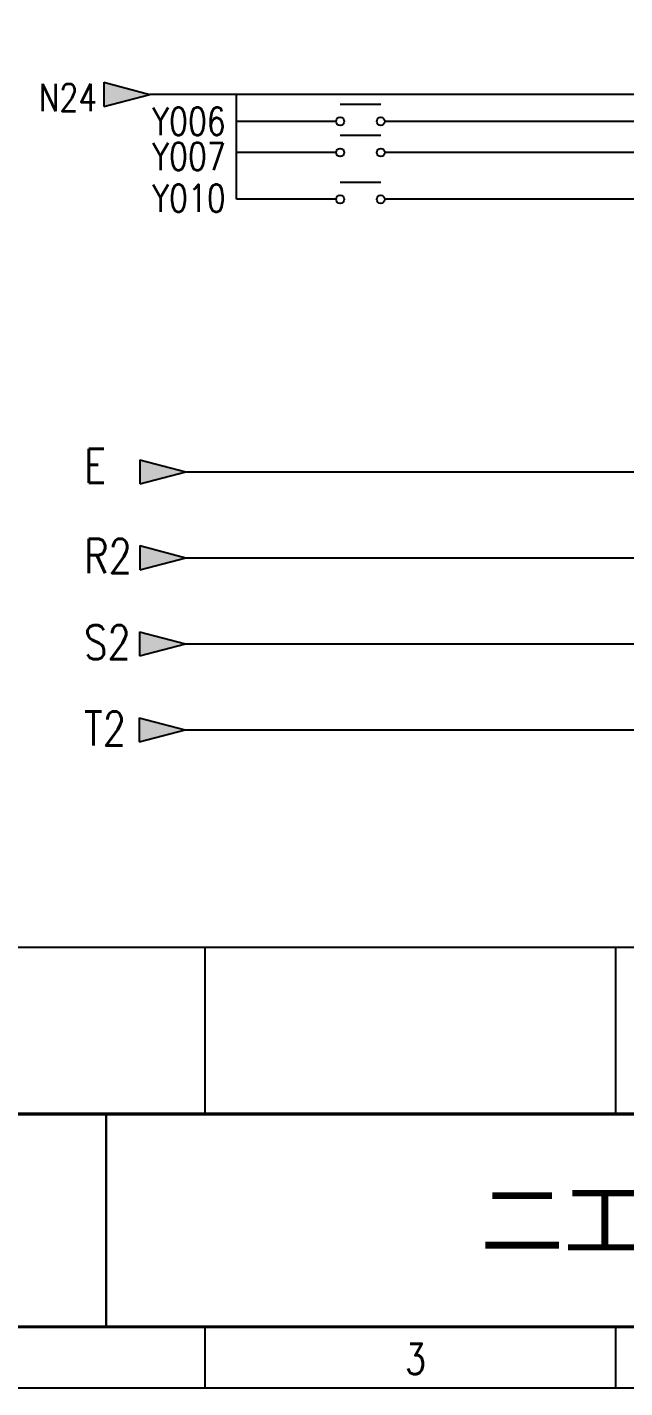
# Model space of a CAD drawing. Header units: millimetres. Extents: x -1721 to 4288, y -273 to 2028.
# Drawn here: x 489 to 528.2, y 280.1 to 369.6 of the extents above; entities that cross this region are included whole.
import ezdxf
from ezdxf.enums import TextEntityAlignment as Align

# ---------------------------------------------------------------- set-up
doc = ezdxf.new("R2010")
doc.units = ezdxf.units.MM
doc.header["$LTSCALE"] = 5
doc.header["$MEASUREMENT"] = 0
doc.layers.get('0').update_dxf_attribs({"linetype": 'CONTINUOUS'})
for name, color, linetype in [('AIR', 7, 'CONTINUOUS'), ('圖框', 7, 'CONTINUOUS'), ('文字', 4, 'CONTINUOUS')]:
    doc.layers.add(name, color=color, linetype=linetype)
doc.styles.add('MtXpl_', font='mingliub.ttc')
doc.styles.add('標楷體', font='simplex.shx', dxfattribs={"width": 0.8, "bigfont": 'chineset.shx'})

# ---------------------------------------------------------------- blocks, each defined once
blk = doc.blocks.new('圖框')
at = {"layer": '圖框'}
for p, q in [((4, 28.963), (275, 28.963)), ((85.5, 18), (85.5, 29)), ((112.5, 17.963), (112.5, 28.963)), ((4, 18), (275, 18)), ((85.5, 0), (85.5, 4)), ((112.5, 0), (112.5, 4)), ((0, 0), (279, 0))]:
    blk.add_line(p, q, dxfattribs=at)
at = {"layer": '圖框', "const_width": 0.2}
for points in [[(4, 4), (275, 4), (275, 181), (4, 181)], [(4, 181), (275, 181), (275, 4), (4, 4)]]:
    blk.add_lwpolyline(points, close=True, dxfattribs=at)
at = {"layer": '圖框'}
for points, const_width in [([(4, 18), (275, 18)], 0.2), ([(79, 18), (79, 4)], 0.15)]:
    blk.add_lwpolyline(points, dxfattribs=dict(at, const_width=const_width))
at = {"layer": '圖框', "style": '標楷體', "width": 0.8}
blk.add_text('3', height=2, dxfattribs=at).set_placement((98.637, 0.896))

msp = doc.modelspace()

# ---------------------------------------------------------------- hatches: boundary and pattern name
at = {"linetype": 'Continuous'}
h = msp.add_hatch(color=7, dxfattribs=at)
h.dxf.hatch_style = 1
h.set_gradient(color1=(255, 255, 255), centered=1, one_color=1, tint=1)
h.paths.add_polyline_path([(493.986, 365.953), (497.005, 365.159), (493.986, 364.365)])
h = msp.add_hatch(color=7, dxfattribs=at)
h.dxf.hatch_style = 1
h.set_gradient(color1=(255, 255, 255), centered=1, one_color=1, tint=1)
h.paths.add_polyline_path([(496.366, 341.136), (499.385, 340.342), (496.366, 339.548)])
h = msp.add_hatch(color=7, dxfattribs=at)
h.dxf.hatch_style = 1
h.set_gradient(color1=(255, 255, 255), centered=1, one_color=1, tint=1)
h.paths.add_polyline_path([(496.366, 335.49), (499.385, 334.696), (496.366, 333.903)])
h = msp.add_hatch(color=7, dxfattribs=at)
h.dxf.hatch_style = 1
h.set_gradient(color1=(255, 255, 255), centered=1, one_color=1, tint=1)
h.paths.add_polyline_path([(496.343, 329.831), (499.362, 329.037), (496.343, 328.244)])
h = msp.add_hatch(color=7, dxfattribs=at)
h.dxf.hatch_style = 1
h.set_gradient(color1=(255, 255, 255), centered=1, one_color=1, tint=1)
h.paths.add_polyline_path([(496.32, 324.172), (499.339, 323.378), (496.32, 322.585)])

# ---------------------------------------------------------------- linework, layer by layer
at = {"color": 0, "linetype": 'Continuous'}
for p, q in [((493.986, 365.953), (493.986, 364.365)), ((493.986, 365.953), (497.005, 365.159)), ((493.986, 364.365), (497.005, 365.159)), ((509.26, 361.333), (502.715, 361.333)), ((558.023, 361.333), (512.462, 361.333)), ((496.366, 341.136), (496.366, 339.548)), ((496.366, 341.136), (499.385, 340.342)), ((496.366, 339.548), (499.385, 340.342)), ((496.366, 335.49), (496.366, 333.903)), ((496.366, 335.49), (499.385, 334.696)), ((496.366, 333.903), (499.385, 334.696)), ((496.343, 329.831), (496.343, 328.244)), ((496.343, 329.831), (499.362, 329.037)), ((496.343, 328.244), (499.362, 329.037)), ((496.32, 324.172), (496.32, 322.585)), ((496.32, 324.172), (499.339, 323.378)), ((496.32, 322.585), (499.339, 323.378))]:
    msp.add_line(p, q, dxfattribs=at)
for p, q in [((550.023, 365.159), (497.005, 365.159)), ((502.715, 360.775), (502.715, 365.159)), ((509.527, 364.515), (512.195, 364.515)), ((509.26, 363.382), (502.715, 363.382)), ((509.801, 363.37), (509.794, 363.37)), ((509.801, 363.37), (509.794, 363.37)), ((554.023, 363.382), (512.462, 363.382)), ((509.527, 362.467), (512.195, 362.467)), ((502.715, 358.26), (502.715, 360.775)), ((509.801, 361.322), (509.794, 361.322)), ((509.801, 361.322), (509.794, 361.322)), ((509.527, 359.394), (512.195, 359.394)), ((509.26, 358.26), (502.715, 358.26)), ((509.801, 358.249), (509.794, 358.249)), ((509.801, 358.249), (509.794, 358.249)), ((562.023, 358.26), (512.462, 358.26)), ((499.385, 340.342), (542.643, 340.342)), ((499.385, 334.696), (547.723, 334.696)), ((499.362, 329.037), (552.803, 329.037)), ((499.339, 323.378), (557.883, 323.378))]:
    msp.add_line(p, q)
for centre in [(509.527, 363.382), (512.195, 363.382), (509.527, 361.333), (512.195, 361.333), (509.527, 358.26), (512.195, 358.26)]:
    msp.add_circle(centre, 0.267)

# ---------------------------------------------------------------- block references
msp.add_blockref('圖框', (415.151, 280.12), dxfattribs=at)

# ---------------------------------------------------------------- texts
at = {"layer": 'AIR', "style": '標楷體', "width": 0.8}
for s, height, p in [('N24', 1.811, (489.703, 364.049)), ('E', 2.243, (492.687, 339.617)), ('R2', 2.2434, (492.687, 333.688)), ('S2', 2.2434, (492.687, 328.013)), ('T2', 2.2434, (492.687, 322.338))]:
    msp.add_text(s, height=height, dxfattribs=at).set_placement(p)
for s, p in [('Y006', (499.584, 363.389)), ('Y007', (499.584, 361.076)), ('Y010', (499.584, 358.335))]:
    msp.add_text(s, height=1.811, dxfattribs=at).set_placement(p, align=Align.MIDDLE)
at = {"layer": '文字', "style": 'MtXpl_'}
msp.add_text('二工位收板機', height=4, dxfattribs=at).set_placement((518.759, 289.166))

doc.saveas('drawing.dxf')
